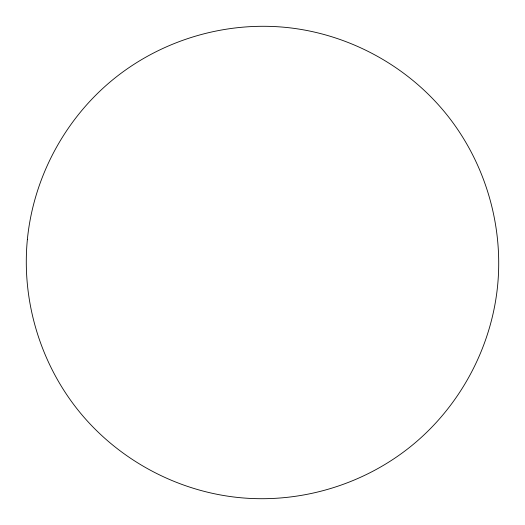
<?xml version="1.0" encoding="UTF-8"?>
<svg xmlns="http://www.w3.org/2000/svg" width="525" height="525" viewBox="0 0 525 525"><rect width="100%" height="100%" fill="white"/><g stroke="black" fill="none" stroke-linecap="round" stroke-linejoin="round"><path stroke-width="0.79" d="M27.385 239.341C21.328 301.015 40.576 364.462 79.879 412.374C119.201 460.267 177.673 491.518 239.341 497.615C301.015 503.672 364.462 484.424 412.374 445.121C460.267 405.799 491.518 347.327 497.615 285.659C503.672 223.985 484.424 160.538 445.121 112.626C405.799 64.733 347.327 33.482 285.659 27.385C223.985 21.328 160.538 40.576 112.626 79.879C64.733 119.201 33.482 177.673 27.385 239.341"/></g></svg>
